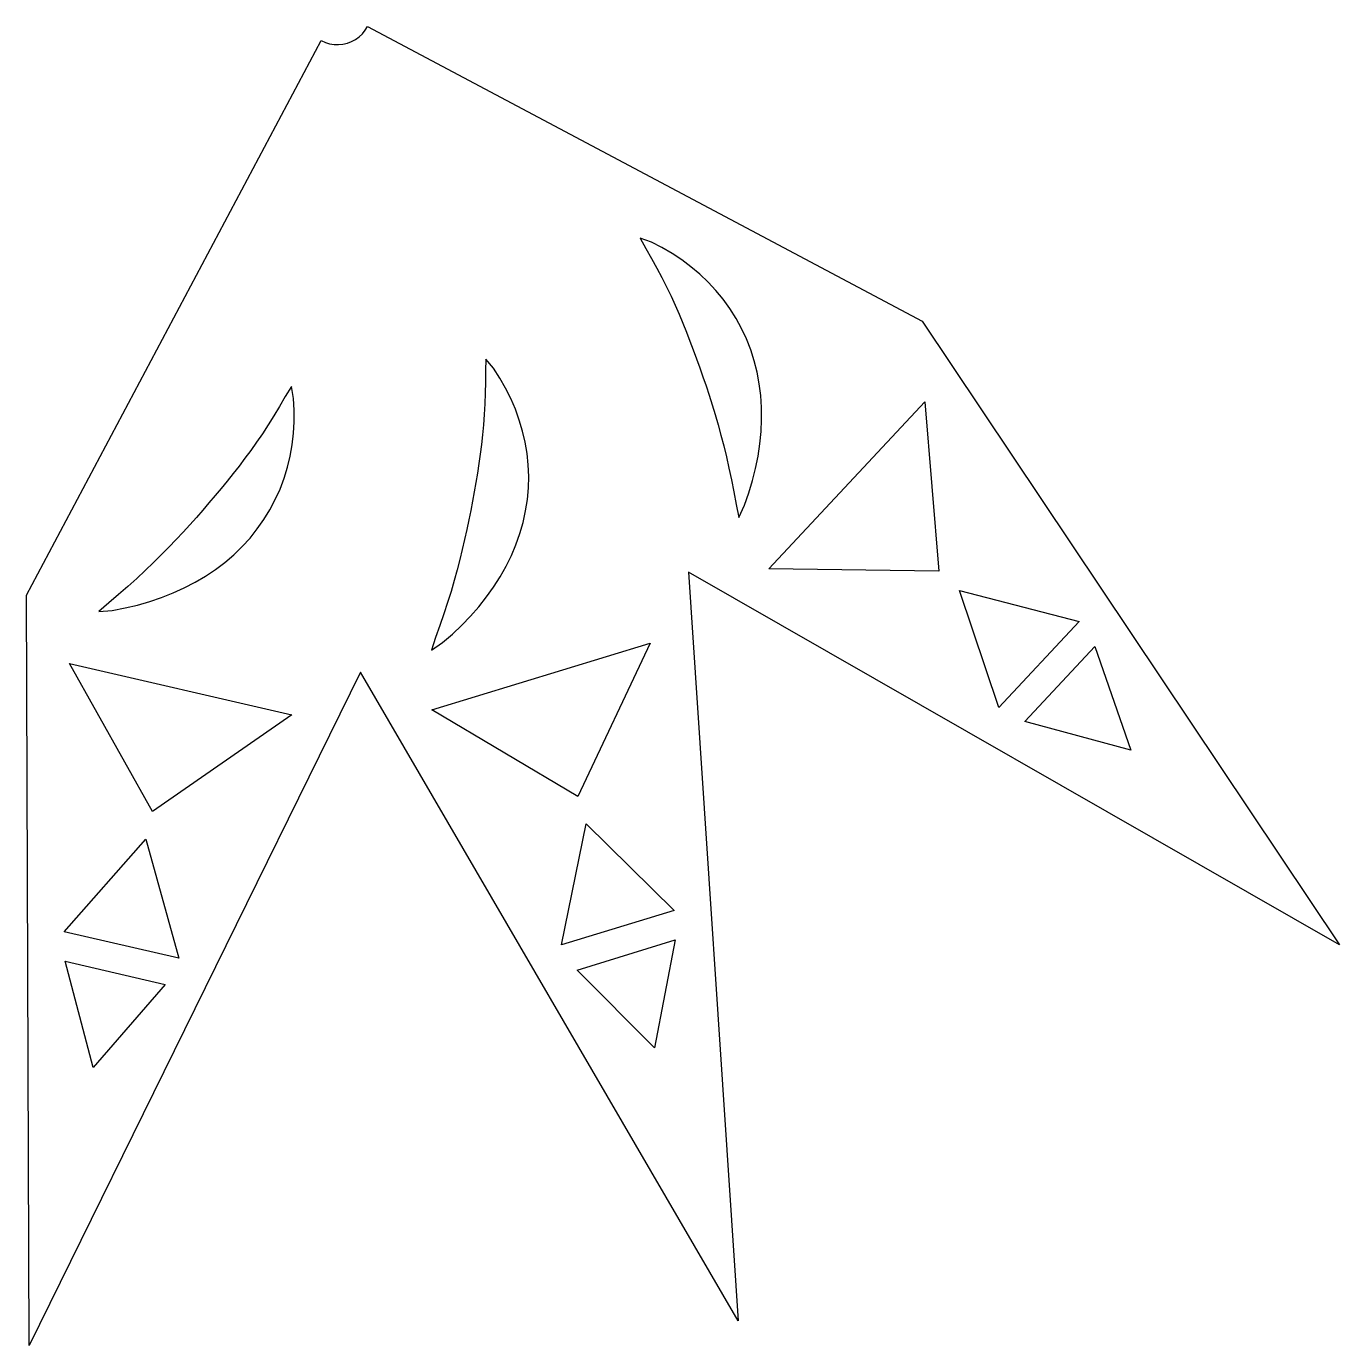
# Model space of a CAD drawing. Header units: metres. Extents: x 0 to 1150, y -1155 to 0.
import ezdxf

# ---------------------------------------------------------------- set-up
doc = ezdxf.new("R2010")
doc.units = ezdxf.units.M

msp = doc.modelspace()

# ---------------------------------------------------------------- linework, layer by layer
at = {"layer": 'CONTOUR'}
msp.add_lwpolyline([(784.4, -258.21), (1149.92, -804.31), (579.65, -477.78), (623.14, -1133.48), (292.54, -565.56), (2.35, -1155.16), (0, -498.03), (258.21, -12.4), (261.79, -14.02), (265.54, -15.15), (269.42, -15.78), (273.34, -15.9), (277.24, -15.5), (281.06, -14.6), (284.73, -13.21), (288.19, -11.36), (291.38, -9.06), (294.23, -6.38), (296.72, -3.34), (298.78, 0)], close=True, dxfattribs=at)
at = {"layer": 'HOLES'}
for points in [[(537.51, -185.38), (542.44, -194.55), (547.38, -203.17), (552.07, -211.61), (556.47, -219.91), (560.6, -228.1), (564.48, -236.19), (568.14, -244.19), (571.59, -252.11), (574.87, -259.96), (578.02, -267.75), (581.04, -275.52), (583.97, -283.29), (586.83, -291.07), (589.64, -298.91), (592.4, -306.83), (595.12, -314.87), (597.81, -323.06), (600.47, -331.42), (603.09, -339.99), (605.66, -348.8), (608.17, -357.86), (610.61, -367.2), (612.96, -376.83), (615.22, -386.78), (617.37, -397.05), (619.42, -407.65), (621.44, -418.61), (623.88, -430), (628.77, -419.32), (632.59, -408.56), (635.81, -397.78), (638.49, -387.01), (640.64, -376.26), (642.24, -365.53), (643.29, -354.84), (643.78, -344.22), (643.69, -333.68), (643.01, -323.25), (641.73, -312.95), (639.85, -302.82), (637.36, -292.87), (634.27, -283.15), (630.58, -273.69), (626.32, -264.51), (621.49, -255.65), (616.11, -247.14), (610.21, -238.99), (603.82, -231.23), (596.96, -223.89), (589.65, -216.96), (581.94, -210.47), (573.85, -204.42), (565.38, -198.82), (556.56, -193.69), (547.37, -189.09)], [(402.25, -291.26), (401.93, -301.67), (401.9, -311.61), (401.74, -321.26), (401.4, -330.65), (400.88, -339.81), (400.2, -348.76), (399.36, -357.51), (398.4, -366.09), (397.32, -374.53), (396.14, -382.86), (394.87, -391.1), (393.53, -399.29), (392.12, -407.46), (390.62, -415.65), (389.05, -423.89), (387.39, -432.22), (385.63, -440.65), (383.75, -449.22), (381.73, -457.95), (379.56, -466.86), (377.2, -475.97), (374.64, -485.27), (371.86, -494.79), (368.84, -504.53), (365.57, -514.5), (362.05, -524.72), (358.31, -535.22), (354.74, -546.3), (364.3, -539.49), (372.99, -532.08), (381.17, -524.36), (388.88, -516.37), (396.12, -508.13), (402.87, -499.64), (409.13, -490.92), (414.86, -481.96), (420.05, -472.79), (424.68, -463.42), (428.72, -453.86), (432.15, -444.14), (434.97, -434.28), (437.16, -424.32), (438.7, -414.28), (439.59, -404.2), (439.84, -394.11), (439.44, -384.05), (438.4, -374.04), (436.74, -364.13), (434.47, -354.34), (431.61, -344.69), (428.18, -335.21), (424.19, -325.92), (419.66, -316.84), (414.59, -307.99), (408.93, -299.4)], [(232.16, -315.33), (226.68, -324.18), (221.69, -332.78), (216.73, -341.05), (211.74, -349.02), (206.71, -356.69), (201.64, -364.1), (196.54, -371.26), (191.41, -378.21), (186.26, -384.98), (181.08, -391.6), (175.86, -398.1), (170.6, -404.52), (165.29, -410.89), (159.9, -417.24), (154.42, -423.59), (148.82, -429.97), (143.08, -436.4), (137.16, -442.88), (131.05, -449.43), (124.71, -456.06), (118.12, -462.76), (111.25, -469.55), (104.08, -476.4), (96.6, -483.33), (88.78, -490.32), (80.62, -497.41), (72.14, -504.63), (63.5, -512.44), (75.19, -511.33), (86.42, -509.26), (97.36, -506.67), (108.03, -503.6), (118.42, -500.08), (128.51, -496.11), (138.29, -491.68), (147.74, -486.79), (156.82, -481.44), (165.51, -475.63), (173.79, -469.38), (181.63, -462.68), (188.99, -455.55), (195.87, -448.01), (202.22, -440.09), (208.04, -431.81), (213.29, -423.19), (217.98, -414.28), (222.08, -405.1), (225.6, -395.68), (228.54, -386.07), (230.88, -376.28), (232.65, -366.36), (233.84, -356.32), (234.46, -346.19), (234.49, -335.99), (233.88, -325.72)], [(786.62, -328.8), (798.87, -476.95), (650.22, -475.07)], [(921.82, -521.06), (851.44, -596.53), (817.15, -494)], [(546.27, -540.02), (482.8, -674.46), (355.01, -598.5)], [(935.6, -542.93), (967.08, -633.81), (874.22, -608.76)], [(232.51, -602.78), (110.33, -687.46), (37.64, -557.79)], [(567.23, -774.12), (468.54, -804.3), (490.11, -698.36)], [(133.61, -815.99), (33.06, -792.78), (104.7, -711.82)], [(568.23, -799.96), (550.05, -894.41), (482.16, -826.28)], [(121.56, -838.87), (58.59, -911.57), (33.86, -818.62)]]:
    msp.add_lwpolyline(points, close=True, dxfattribs=at)

doc.saveas('drawing.dxf')
